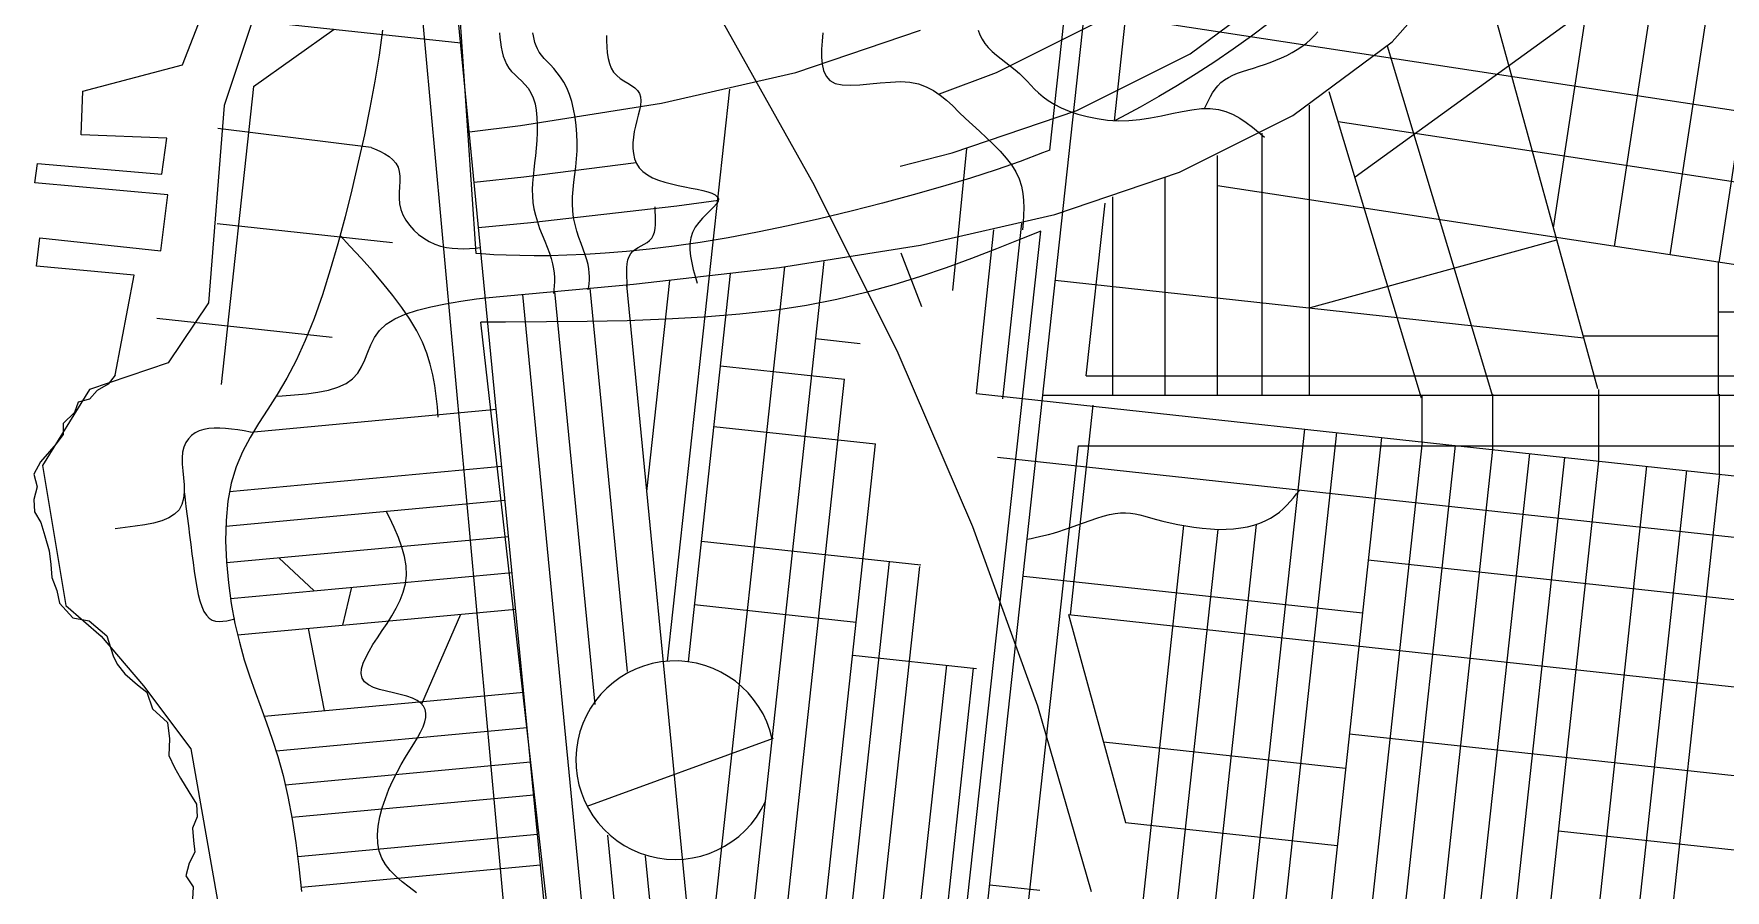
# Model space of a CAD drawing. Extents: x -15732 to 10897, y -24868 to 16165.
# Drawn here: x 3185 to 6236, y -9500 to -7955 of the extents above; entities that cross this region are included whole.
import ezdxf

# ---------------------------------------------------------------- set-up
doc = ezdxf.new("R2010")
doc.units = 0
doc.header["$MEASUREMENT"] = 0
for name, color, linetype in [('COASTLINE', 7, 'CONTINUOUS'), ('HIGHWAY', 7, 'CONTINUOUS'), ('STREETS-SPRAWL', 7, 'CONTINUOUS'), ('STREETS-SPRAWL-12M', 7, 'CONTINUOUS'), ('STREETS-SPRAWL-20M', 7, 'CONTINUOUS'), ('SUBURBS', 7, 'CONTINUOUS')]:
    doc.layers.add(name, color=color, linetype=linetype)

msp = doc.modelspace()

# ---------------------------------------------------------------- linework, layer by layer
at = {"layer": 'COASTLINE', "color": 7, "linetype": 'CONTINUOUS'}
for points in [[(3331.6, -8570.6), (3366.2, -8390.1), (3189.8, -8374), (3196.2, -8322.7), (3414.4, -8346.2), (3427, -8245.3), (3187.1, -8223.9), (3191.7, -8188.6), (3415.9, -8208.1), (3425.2, -8143), (3270.8, -8137.4), (3273.6, -8058.4), (3453.1, -8011), (3505.7, -7875.9)], [(3331.6, -8570.6), (3319, -8587.2), (3299.2, -8598.6), (3285.8, -8614.1), (3264.9, -8619.4), (3258.7, -8637.9), (3237.8, -8657.9), (3238, -8677.5), (3225.7, -8694.9), (3197.2, -8727.3), (3185.4, -8749.5), (3191.1, -8772.3), (3185.2, -8795.1), (3186.1, -8817.6), (3197.9, -8836.4), (3204.8, -8860.4), (3212.7, -8887.7), (3215.6, -8912.5), (3217.6, -8936.1), (3226.9, -8959.1), (3231.6, -8982.2), (3255.7, -9008.5), (3284.9, -9014.1), (3316.8, -9041.3), (3328.2, -9077.1), (3335.3, -9092.3), (3349.3, -9109.7), (3372.4, -9129.5), (3389.1, -9142.9), (3399.4, -9172.7), (3426.4, -9197.6), (3429.6, -9226.7), (3428.7, -9256.8), (3439, -9278.6), (3449.5, -9298), (3464.8, -9322.3), (3478.6, -9344.9), (3479.7, -9367.4), (3471.4, -9388.1), (3473.4, -9410.1), (3475.8, -9431.6), (3465.6, -9451.2), (3459.3, -9473.9), (3472.6, -9493.9), (3471.3, -9516.2)]]:
    msp.add_lwpolyline(points, dxfattribs=at)
at = {"layer": 'HIGHWAY', "color": 250, "linetype": 'CONTINUOUS'}
for p, q in [((4428.6, -7935.2), (4593, -8227.7)), ((4593, -8227.7), (4743.7, -8530.3)), ((4743.7, -8530.3), (4878.7, -8843.5)), ((4878.7, -8843.5), (4995.7, -9167.4)), ((4995.7, -9167.4), (5092.7, -9502.4))]:
    msp.add_line(p, q, dxfattribs=at)
at = {"layer": 'STREETS-SPRAWL', "color": 7, "linetype": 'CONTINUOUS'}
for p, q in [((5017.7, -8164.7), (5404, -4649.2)), ((3983.1, -8351.3), (3825.3, -6039.6)), ((4196.9, -11325.4), (3715.5, -6049)), ((5134.4, -8111.9), (5353.7, -6116.1)), ((5381.6, -7959.2), (5348.8, -7982.7)), ((5413.9, -7935), (5381.6, -7959.2)), ((5348.8, -7982.7), (5315.6, -8005.4)), ((5315.6, -8005.4), (5282, -8027.3)), ((5248.3, -8048.2), (5214.5, -8068.2)), ((5282, -8027.3), (5248.3, -8048.2)), ((5214.5, -8068.2), (5180.8, -8087.3)), ((5147.2, -8105.3), (5134.4, -8111.9)), ((5180.8, -8087.3), (5147.2, -8105.3)), ((5004.6, -8169.9), (4964.3, -8185)), ((5017.7, -8164.7), (5004.6, -8169.9)), ((4921.2, -8200), (4874.7, -8215.1)), ((4964.3, -8185), (4921.2, -8200)), ((4824.6, -8230.3), (4771.4, -8245.4)), ((4874.7, -8215.1), (4824.6, -8230.3)), ((4716.1, -8260.3), (4659.5, -8274.8)), ((4771.4, -8245.4), (4716.1, -8260.3)), ((5083.8, -8571.8), (5118, -8260.5)), ((4602.5, -8288.4), (4545.9, -8301.1)), ((4659.5, -8274.8), (4602.5, -8288.4)), ((4437.5, -8322.7), (4387.3, -8331.1)), ((4490.6, -8312.6), (4437.5, -8322.7)), ((4545.9, -8301.1), (4490.6, -8312.6)), ((4757, -10537.5), (5001.6, -8310.9)), ((4966.8, -8325), (4921.8, -8342.8)), ((5001.6, -8310.7), (4966.8, -8325)), ((3993.6, -8352.1), (3983.1, -8351.3)), ((4014.9, -8353.4), (3993.6, -8352.1)), ((4037.4, -8354.4), (4014.9, -8353.4)), ((4061.6, -8355.1), (4037.4, -8354.4)), ((4087.6, -8355.4), (4061.6, -8355.1)), ((4115.8, -8355.2), (4087.6, -8355.4)), ((4146.5, -8354.5), (4115.8, -8355.2)), ((4179.8, -8353.1), (4146.5, -8354.5)), ((4215.7, -8350.9), (4179.8, -8353.1)), ((4254.4, -8347.8), (4215.7, -8350.9)), ((4295.8, -8343.5), (4254.4, -8347.8)), ((4340.1, -8338), (4295.8, -8343.5)), ((4387.3, -8331.1), (4340.1, -8338)), ((4921.8, -8342.8), (4876.7, -8360.3)), ((4831.1, -8377.1), (4784.4, -8393)), ((4876.7, -8360.3), (4831.1, -8377.1)), ((4736.3, -8408), (4686.3, -8421.8)), ((4784.4, -8393), (4736.3, -8408)), ((4578.8, -8444.9), (4520.5, -8453.8)), ((4634, -8434.1), (4578.8, -8444.9)), ((4686.3, -8421.8), (4634, -8434.1)), ((4225.6, -10537.5), (3991.5, -8475.1)), ((4035.8, -8475.1), (3991.5, -8475.1)), ((4110.1, -8474.8), (4035.8, -8475.1)), ((4183.5, -8474), (4110.1, -8474.8)), ((4255.5, -8472.5), (4183.5, -8474)), ((4325.7, -8469.9), (4255.5, -8472.5)), ((4393.5, -8466.1), (4325.7, -8469.9)), ((4458.6, -8460.9), (4393.5, -8466.1)), ((4520.5, -8453.8), (4458.6, -8460.9)), ((5083.8, -8571.8), (7008.5, -8571.8)), ((4867.8, -10537.5), (5069.9, -8698.2)), ((5069.9, -8698.2), (6989.2, -8698.2))]:
    msp.add_line(p, q, dxfattribs=at)
at = {"layer": 'STREETS-SPRAWL-12M', "color": 253, "linetype": 'CONTINUOUS'}
for p, q in [((6225.4, -8367.3), (6557.8, -6186)), ((5926.4, -8304.8), (6170.5, -6702.8)), ((6006.5, -8595.6), (5555.7, -6957.4)), ((6036.5, -8338.5), (6190.4, -7327.8)), ((6137.2, -8353.9), (6219.9, -7811.1)), ((5271, -7991.1), (5450, -7858.1)), ((3573.3, -7930.1), (3955.3, -7971.3)), ((4921.7, -8024.8), (5126, -7922.7)), ((6720, -8164.7), (5127.2, -7922)), ((5988.9, -7909.2), (5568.5, -8213.8)), ((3581.3, -8049.8), (3726.8, -7946.6)), ((3813.9, -7948), (3807.9, -7993.5)), ((4025.1, -7952.8), (4026.1, -7961.5)), ((4026.1, -7961.5), (4027.1, -7970.2)), ((4086.4, -7958.6), (4085.3, -7952.8)), ((4087.6, -7964.5), (4086.4, -7958.6)), ((4218, -7958.2), (4218.2, -7967.6)), ((4559.6, -8024.5), (4784.8, -7948.2)), ((4608.4, -7953), (4607.1, -7968)), ((4888.7, -7948.5), (4891.8, -7956.8)), ((4891.8, -7956.8), (4895.7, -7964.7)), ((5488.4, -7965), (5495.3, -7958.2)), ((5495.3, -7958.2), (5501.7, -7951)), ((3807.9, -7993.5), (3800.3, -8040.4)), ((4027.1, -7970.2), (4028.3, -7978.8)), ((4028.3, -7978.8), (4029.9, -7987.1)), ((4029.9, -7987.1), (4032, -7995.1)), ((4089.2, -7970.4), (4087.6, -7964.5)), ((4091.2, -7976.3), (4089.2, -7970.4)), ((4093.8, -7982.1), (4091.2, -7976.3)), ((4097, -7987.9), (4093.8, -7982.1)), ((4100.9, -7993.6), (4097, -7987.9)), ((4105.6, -7999.2), (4100.9, -7993.6)), ((4218.2, -7967.6), (4218.7, -7978.6)), ((4218.7, -7978.6), (4219.6, -7989.2)), ((4219.6, -7989.2), (4221.2, -7999.1)), ((4606.3, -7982.7), (4606.2, -7996.7)), ((4607.1, -7968), (4606.3, -7982.7)), ((4895.7, -7964.7), (4900.8, -7972.4)), ((4900.8, -7972.4), (4906.9, -7979.8)), ((4906.9, -7979.8), (4914.1, -7986.8)), ((4914.1, -7986.8), (4921.9, -7993.6)), ((4921.9, -7993.6), (4930.2, -8000.3)), ((5066.7, -8093.2), (5271, -7991.1)), ((5435.9, -7998.3), (5445.6, -7993.7)), ((5445.6, -7993.7), (5455.1, -7988.7)), ((5455.1, -7988.7), (5464.2, -7983.3)), ((5464.2, -7983.3), (5472.8, -7977.6)), ((5472.8, -7977.6), (5480.9, -7971.5)), ((5480.9, -7971.5), (5488.4, -7965)), ((5817.2, -8609.3), (5626.9, -7976.9)), ((4032, -7995.1), (4034.6, -8002.7)), ((4034.6, -8002.7), (4038, -8009.9)), ((4038, -8009.9), (4042.1, -8016.6)), ((4042.1, -8016.6), (4047.1, -8022.6)), ((4047.1, -8022.6), (4052.8, -8028.4)), ((4111, -8005), (4105.6, -7999.2)), ((4116.9, -8011.1), (4111, -8005)), ((4123, -8017.7), (4116.9, -8011.1)), ((4129.2, -8025), (4123, -8017.7)), ((4221.2, -7999.1), (4223.5, -8008.4)), ((4223.5, -8008.4), (4226.8, -8016.7)), ((4226.8, -8016.7), (4231.1, -8023.9)), ((4231.1, -8023.9), (4236.6, -8030.1)), ((4606.2, -7996.7), (4607.3, -8009.6)), ((4607.3, -8009.6), (4609.9, -8021.2)), ((4609.9, -8021.2), (4614.4, -8031.1)), ((4930.2, -8000.3), (4938.8, -8006.9)), ((4938.8, -8006.9), (4947.3, -8013.4)), ((4947.3, -8013.4), (4955.6, -8020)), ((4955.6, -8020), (4963.3, -8026.7)), ((5356.7, -8026), (5365.8, -8022.7)), ((5365.8, -8022.7), (5375.4, -8019.7)), ((5375.4, -8019.7), (5385.2, -8016.7)), ((5385.2, -8016.7), (5395.3, -8013.5)), ((5395.3, -8013.5), (5405.5, -8010.2)), ((5405.5, -8010.2), (5415.7, -8006.6)), ((5415.7, -8006.6), (5425.9, -8002.6)), ((5425.9, -8002.6), (5435.9, -7998.3)), ((3581.3, -8049.8), (3523.3, -8587.4)), ((3800.3, -8040.4), (3791.4, -8088.4)), ((4052.8, -8028.4), (4058.8, -8034)), ((4058.8, -8034), (4065.1, -8039.9)), ((4065.1, -8039.9), (4071.2, -8046.2)), ((4071.2, -8046.2), (4076.9, -8053.2)), ((4076.9, -8053.2), (4082, -8061.1)), ((4135.4, -8033.1), (4129.2, -8025)), ((4141.3, -8042.2), (4135.4, -8033.1)), ((4146.7, -8052.6), (4141.3, -8042.2)), ((4151.4, -8064.3), (4146.7, -8052.6)), ((4236.6, -8030.1), (4242.9, -8035.3)), ((4242.9, -8035.3), (4249.7, -8039.8)), ((4249.7, -8039.8), (4256.6, -8044)), ((4256.6, -8044), (4263.3, -8048.1)), ((4263.3, -8048.1), (4269.3, -8052.3)), ((4269.3, -8052.3), (4274.2, -8057)), ((4317.6, -8080.2), (4559.6, -8024.5)), ((4328.5, -9086.8), (4440.6, -8054.7)), ((4614.4, -8031.1), (4621.3, -8038.9)), ((4621.3, -8038.9), (4630.8, -8044.3)), ((4630.8, -8044.3), (4643.3, -8047.1)), ((4643.3, -8047.1), (4658.2, -8047.8)), ((4658.2, -8047.8), (4675, -8047)), ((4675, -8047), (4693, -8045.3)), ((4693, -8045.3), (4711.7, -8043.3)), ((4711.7, -8043.3), (4730.5, -8041.8)), ((4730.5, -8041.8), (4748.7, -8041.1)), ((4748.7, -8041.1), (4765.7, -8042.2)), ((4765.7, -8042.2), (4781.1, -8045.2)), ((4781.1, -8045.2), (4795.1, -8050.3)), ((4795.1, -8050.3), (4808, -8057.1)), ((4819.2, -8063.2), (4921.7, -8024.8)), ((4963.3, -8026.7), (4970.4, -8033.5)), ((4970.4, -8033.5), (4977, -8040.4)), ((4977, -8040.4), (4983.5, -8047.4)), ((4983.5, -8047.4), (4990.3, -8054.5)), ((4990.3, -8054.5), (4997.6, -8061.5)), ((5311.6, -8061.1), (5316.1, -8054.6)), ((5316.1, -8054.6), (5321.1, -8048.5)), ((5321.1, -8048.5), (5326.7, -8042.9)), ((5326.7, -8042.9), (5333.1, -8037.8)), ((5333.1, -8037.8), (5340.3, -8033.4)), ((5340.3, -8033.4), (5348.2, -8029.5)), ((5348.2, -8029.5), (5356.7, -8026)), ((4063, -8120.4), (4317.6, -8080.2)), ((4082, -8061.1), (4086.2, -8070.3)), ((4086.2, -8070.3), (4089.4, -8080.9)), ((4089.4, -8080.9), (4091.5, -8092.8)), ((4155.5, -8077.1), (4151.4, -8064.3)), ((4158.9, -8090.9), (4155.5, -8077.1)), ((4274.2, -8057), (4277.8, -8062.5)), ((4279.4, -8084), (4277.7, -8092.6)), ((4277.8, -8062.5), (4279.7, -8068.8)), ((4280.1, -8076), (4279.4, -8084)), ((4279.7, -8068.8), (4280.1, -8076)), ((4808, -8057.1), (4820, -8065.3)), ((4820, -8065.3), (4831.4, -8074.7)), ((4831.4, -8074.7), (4842.7, -8085)), ((4842.7, -8085), (4854.1, -8096)), ((4997.6, -8061.5), (5005.7, -8068.4)), ((5005.7, -8068.4), (5015.1, -8075.2)), ((5015.1, -8075.2), (5026, -8081.8)), ((5026, -8081.8), (5038.6, -8088.2)), ((5296.9, -8089.6), (5300.4, -8082.3)), ((5300.4, -8082.3), (5303.9, -8075)), ((5303.9, -8075), (5307.6, -8068)), ((5307.6, -8068), (5311.6, -8061.1)), ((5486.3, -8607.1), (5486.3, -8083.6)), ((5688.5, -8612.3), (5522.1, -8059.5)), ((3791.4, -8088.4), (3781.4, -8137.2)), ((4091.5, -8092.8), (4092.8, -8105.6)), ((4092.8, -8105.6), (4093.2, -8119.1)), ((4161.7, -8105.4), (4158.9, -8090.9)), ((4163.7, -8120.4), (4161.7, -8105.4)), ((4273, -8111.4), (4270.5, -8121.3)), ((4275.5, -8101.8), (4273, -8111.4)), ((4277.7, -8092.6), (4275.5, -8101.8)), ((4841.5, -8169.5), (5066.7, -8093.2)), ((4854.1, -8096), (4865.9, -8107.4)), ((4865.9, -8107.4), (4878.3, -8119)), ((5038.6, -8088.2), (5052.9, -8094.2)), ((5052.9, -8094.2), (5068.6, -8099.6)), ((5068.6, -8099.6), (5085.5, -8104.2)), ((5085.5, -8104.2), (5103.3, -8107.9)), ((5103.3, -8107.9), (5122, -8110.5)), ((5122, -8110.5), (5141.1, -8111.7)), ((5141.1, -8111.7), (5160.6, -8111.4)), ((5160.6, -8111.4), (5180.2, -8109.6)), ((5180.2, -8109.6), (5199.8, -8106.5)), ((5199.8, -8106.5), (5219.2, -8102.7)), ((5219.2, -8102.7), (5238.1, -8098.7)), ((5238.1, -8098.7), (5256.6, -8094.9)), ((5256.6, -8094.9), (5274.4, -8091.8)), ((5274.4, -8091.8), (5291.3, -8089.9)), ((5291.3, -8089.9), (5307.2, -8089.7)), ((5307.2, -8089.7), (5322, -8091.4)), ((5322, -8091.4), (5335.7, -8095.1)), ((5335.7, -8095.1), (5348.6, -8100.4)), ((5348.6, -8100.4), (5360.8, -8107)), ((5360.8, -8107), (5372.3, -8114.7)), ((5372.3, -8114.7), (5383.5, -8123.2)), ((6700.9, -8290.6), (5538.4, -8113.5)), ((3517.3, -8125.1), (3793.5, -8159.6)), ((3781.4, -8137.2), (3770.5, -8186.6)), ((3970.9, -8131.8), (4063, -8120.4)), ((4093.1, -8133), (4092.4, -8147.1)), ((4093.2, -8119.1), (4093.1, -8133)), ((4165, -8135.7), (4163.7, -8120.4)), ((4165.5, -8151), (4165, -8135.7)), ((4266.7, -8141.6), (4265.8, -8151.7)), ((4268.3, -8131.4), (4266.7, -8141.6)), ((4270.5, -8121.3), (4268.3, -8131.4)), ((4878.3, -8119), (4891, -8130.7)), ((4891, -8130.7), (4903.8, -8142.6)), ((4903.8, -8142.6), (4916.3, -8154.6)), ((5383.5, -8123.2), (5394.3, -8132.3)), ((5394.3, -8132.3), (5405, -8141.6)), ((5401.1, -8607.1), (5401.1, -8134.1)), ((3793.4, -8159.7), (3799.7, -8162.3)), ((3799.7, -8162.3), (3809.3, -8166.6)), ((3809.3, -8166.6), (3818.1, -8171.3)), ((3818.1, -8171.3), (3826, -8176.4)), ((3826, -8176.4), (3832.8, -8182)), ((4090, -8174.8), (4088.6, -8187.9)), ((4091.3, -8161.2), (4090, -8174.8)), ((4092.4, -8147.1), (4091.3, -8161.2)), ((4164.4, -8180.7), (4165.3, -8166)), ((4165.3, -8166), (4165.5, -8151)), ((4265.8, -8151.7), (4265.8, -8161.6)), ((4265.8, -8161.6), (4266.9, -8171.1)), ((4266.9, -8171.1), (4269, -8180.3)), ((4747.7, -8193.7), (4841.5, -8169.5)), ((4842.8, -8417.7), (4868.3, -8161.9)), ((4916.3, -8154.6), (4928.2, -8166.8)), ((4928.2, -8166.8), (4939.1, -8179.1)), ((5320.5, -8607.1), (5320.5, -8174.6)), ((3770.5, -8186.6), (3758.8, -8236.1)), ((3832.8, -8182), (3838.3, -8188.3)), ((3838.3, -8188.3), (3842.2, -8195.4)), ((3842.2, -8195.4), (3844.4, -8203.3)), ((3844.4, -8203.3), (3845.2, -8211.9)), ((4069.2, -8212.8), (4271.6, -8187)), ((4087.1, -8200.5), (4085.8, -8212.6)), ((4088.6, -8187.9), (4087.1, -8200.5)), ((4161.3, -8208.9), (4163, -8195)), ((4163, -8195), (4164.4, -8180.7)), ((4269, -8180.3), (4272.5, -8188.8)), ((4272.5, -8188.8), (4277.4, -8196.6)), ((4277.4, -8196.6), (4283.8, -8203.5)), ((4283.8, -8203.5), (4291.9, -8209.4)), ((4939.1, -8179.1), (4948.6, -8191.5)), ((4948.6, -8191.5), (4956.4, -8204.1)), ((4956.4, -8204.1), (4962.4, -8216.8)), ((3758.8, -8236.1), (3746.6, -8285.3)), ((3844.7, -8230.8), (3844.2, -8240.9)), ((3845.2, -8221.1), (3844.7, -8230.8)), ((3845.2, -8211.9), (3845.2, -8221.1)), ((3979.7, -8222.4), (4069.2, -8212.8)), ((4084.9, -8224.4), (4084.4, -8236)), ((4084.4, -8236), (4084.5, -8247.5)), ((4085.8, -8212.6), (4084.9, -8224.4)), ((4157, -8248.8), (4158, -8235.8)), ((4158, -8235.8), (4159.5, -8222.5)), ((4159.5, -8222.5), (4161.3, -8208.9)), ((4291.9, -8209.4), (4301.4, -8214.5)), ((4301.4, -8214.5), (4312, -8218.8)), ((4312, -8218.8), (4323.4, -8222.5)), ((4323.4, -8222.5), (4335.3, -8225.6)), ((4335.3, -8225.6), (4347.4, -8228.3)), ((4347.4, -8228.3), (4359.4, -8230.8)), ((4359.4, -8230.8), (4371, -8233.1)), ((4371, -8233.1), (4382, -8235.3)), ((4382, -8235.3), (4391.9, -8237.6)), ((4391.9, -8237.6), (4400.8, -8240)), ((4962.4, -8216.8), (4966.6, -8229.7)), ((4966.6, -8229.7), (4969.2, -8242.7)), ((5226.1, -8607.1), (5226.1, -8214.9)), ((6792.9, -8453.8), (5320.5, -8229.4)), ((3844.2, -8240.9), (3844.1, -8251.1)), ((3844.1, -8251.1), (3844.9, -8261.4)), ((3844.9, -8261.4), (3847, -8271.6)), ((4081.9, -8295.2), (4344.9, -8265.4)), ((4084.5, -8247.5), (4085.3, -8259)), ((4085.3, -8259), (4087.1, -8270.6)), ((4156.6, -8261.6), (4157, -8248.8)), ((4157.2, -8274.2), (4156.6, -8261.6)), ((4306.3, -8275.2), (4305.8, -8266.9)), ((4344.9, -8265.4), (4420.1, -8255)), ((4400.8, -8240), (4408.2, -8242.6)), ((4412.1, -8267), (4406, -8273.1)), ((4408.2, -8242.6), (4414.1, -8245.5)), ((4416.9, -8261.6), (4412.1, -8267)), ((4414.1, -8245.5), (4418.1, -8248.8)), ((4419.6, -8256.7), (4416.9, -8261.6)), ((4418.1, -8248.8), (4420, -8252.5)), ((4420, -8252.5), (4419.6, -8256.7)), ((4969.2, -8242.7), (4970.6, -8255.7)), ((4970.6, -8255.7), (4971, -8268.9)), ((5131.6, -8607.1), (5131.6, -8248.9)), ((3516.1, -8297.1), (3832.3, -8331.2)), ((3746.6, -8285.3), (3733.6, -8333.6)), ((3847, -8271.6), (3850.8, -8281.6)), ((3850.8, -8281.6), (3856.1, -8291.2)), ((3856.1, -8291.2), (3862.8, -8300.4)), ((3987.6, -8304.3), (4081.9, -8295.2)), ((4087.1, -8270.6), (4089.9, -8282.3)), ((4089.9, -8282.3), (4093.5, -8294.1)), ((4093.5, -8294.1), (4097.6, -8305.9)), ((4158.9, -8286.6), (4157.2, -8274.2)), ((4161.5, -8298.8), (4158.9, -8286.6)), ((4164.9, -8310.7), (4161.5, -8298.8)), ((4306.1, -8306.1), (4306.7, -8298.9)), ((4306.8, -8283.4), (4306.3, -8275.2)), ((4306.7, -8298.9), (4306.9, -8291.3)), ((4306.9, -8291.3), (4306.8, -8283.4)), ((4384.6, -8295.2), (4378.3, -8303.8)), ((4391.6, -8287.2), (4384.6, -8295.2)), ((4399, -8279.8), (4391.6, -8287.2)), ((4406, -8273.1), (4399, -8279.8)), ((4933, -8613.4), (4967.5, -8296.5)), ((4969.8, -8295.3), (4968.7, -8308.5)), ((4970.7, -8282), (4969.8, -8295.3)), ((4971, -8268.9), (4970.7, -8282)), ((3755.5, -8338), (3737.7, -8318.7)), ((3862.8, -8300.4), (3870.6, -8309)), ((3870.6, -8309), (3879.3, -8316.8)), ((3879.3, -8316.8), (3888.7, -8323.7)), ((3888.7, -8323.7), (3898.6, -8329.6)), ((4097.6, -8305.9), (4102.1, -8317.5)), ((4102.1, -8317.5), (4106.7, -8328.9)), ((4106.7, -8328.9), (4111.1, -8340)), ((4168.6, -8322.1), (4164.9, -8310.7)), ((4172.6, -8333.1), (4168.6, -8322.1)), ((4291.3, -8331.4), (4295.9, -8327.8)), ((4295.9, -8327.8), (4299.7, -8323.6)), ((4299.7, -8323.6), (4302.7, -8318.6)), ((4302.7, -8318.6), (4304.7, -8312.7)), ((4304.7, -8312.7), (4306.1, -8306.1)), ((4370.2, -8323.1), (4368.7, -8333.7)), ((4373.3, -8313.1), (4370.2, -8323.1)), ((4378.3, -8303.8), (4373.3, -8313.1)), ((4885.4, -8603.9), (4917.2, -8308.7)), ((5488.1, -8448.6), (5932.4, -8326.4)), ((3733.6, -8333.6), (3720, -8380.6)), ((3776, -8360.4), (3755.5, -8338)), ((3898.6, -8329.6), (3908.8, -8334.4)), ((3908.8, -8334.4), (3919, -8338)), ((3919, -8338), (3929.3, -8340.4)), ((3929.3, -8340.4), (3939.7, -8341.9)), ((3939.7, -8341.9), (3950, -8342.5)), ((3950, -8342.5), (3960.4, -8342.6)), ((3960.4, -8342.6), (3970.8, -8342.1)), ((3970.8, -8342.1), (3981.2, -8341.4)), ((3981.2, -8341.4), (3991.2, -8340.5)), ((4111.1, -8340), (4115.1, -8350.5)), ((4115.1, -8350.5), (4118.5, -8360.5)), ((4176.4, -8343.6), (4172.6, -8333.1)), ((4179.9, -8353.5), (4176.4, -8343.6)), ((4182.9, -8362.7), (4179.9, -8353.5)), ((4256.9, -8362.8), (4259, -8356.7)), ((4259, -8356.7), (4261.9, -8351.4)), ((4261.9, -8351.4), (4265.8, -8347)), ((4265.8, -8347), (4270.4, -8343.4)), ((4270.4, -8343.4), (4275.5, -8340.2)), ((4275.5, -8340.2), (4280.8, -8337.3)), ((4280.8, -8337.3), (4286.2, -8334.5)), ((4286.2, -8334.5), (4291.3, -8331.4)), ((4368.7, -8333.7), (4368.6, -8344.7)), ((4368.6, -8344.7), (4369.8, -8356.2)), ((4369.8, -8356.2), (4371.9, -8368)), ((4749.4, -8350.2), (4786.2, -8447)), ((3720, -8380.6), (3705.7, -8425.7)), ((3795.9, -8382.7), (3776, -8360.4)), ((3814.9, -8404.9), (3795.9, -8382.7)), ((4118.5, -8360.5), (4121, -8369.9)), ((4121, -8369.9), (4122.7, -8378.7)), ((4122.7, -8378.7), (4123.7, -8386.9)), ((4123.7, -8386.9), (4124.2, -8394.8)), ((4185, -8371.1), (4182.9, -8362.7)), ((4186.4, -8378.9), (4185, -8371.1)), ((4187.2, -8386.1), (4186.4, -8378.9)), ((4187.5, -8392.8), (4187.2, -8386.1)), ((4254.7, -8385.1), (4254.9, -8377.2)), ((4254.9, -8393.4), (4254.7, -8385.1)), ((4254.9, -8377.2), (4255.6, -8369.7)), ((4255.6, -8369.7), (4256.9, -8362.8)), ((4365.9, -9087.9), (4442, -8387.6)), ((4371.9, -8368), (4374.7, -8380.1)), ((4374.7, -8380.1), (4378, -8392.3)), ((4387.6, -9777.5), (4539.8, -8375.3)), ((4420.5, -10116.3), (4610.6, -8365.4)), ((6223.6, -8367), (6223.6, -8607.1)), ((3832.8, -8426.8), (3814.9, -8404.9)), ((4123.4, -8416.5), (4122.8, -8423.5)), ((4124, -8409.5), (4123.4, -8416.5)), ((4124.3, -8402.2), (4124, -8409.5)), ((4124.2, -8394.8), (4124.3, -8402.2)), ((4197.6, -9164.9), (4125.3, -8419.9)), ((4185.3, -8416.9), (4186.1, -8411.1)), ((4186.1, -8411.1), (4186.8, -8405.2)), ((4186.8, -8405.2), (4187.3, -8399.1)), ((4187.3, -8399.1), (4187.5, -8392.8)), ((4256, -9105.7), (4188.9, -8414)), ((4455.5, -10477), (4254.7, -8407.7)), ((4255.3, -8402), (4254.9, -8393.4)), ((4255.8, -8410.7), (4255.3, -8402)), ((4290.9, -8780.5), (4332.2, -8399.8)), ((4378, -8392.3), (4381.5, -8404.6)), ((5027.8, -8399.6), (5981, -8503.1)), ((3705.7, -8425.7), (3690.7, -8468.3)), ((3849.1, -8448.5), (3832.8, -8426.8)), ((3863.6, -8469.8), (3849.1, -8448.5)), ((3877.2, -8453.5), (3901.4, -8447.4)), ((3901.4, -8447.4), (3927.6, -8442.2)), ((3927.6, -8442.2), (3955.2, -8437.5)), ((3955.2, -8437.5), (3983.7, -8433.3)), ((3983.7, -8433.3), (3999.9, -8431.1)), ((4267.9, -10495.2), (4067, -8425.2)), ((3407.3, -8467.8), (3723.4, -8501.9)), ((3690.7, -8468.3), (3674.9, -8507.9)), ((3808.8, -8490.1), (3820.8, -8478.8)), ((3820.8, -8478.8), (3836.4, -8469)), ((3836.4, -8469), (3855.3, -8460.6)), ((3855.3, -8460.6), (3877.2, -8453.5)), ((3876, -8490.7), (3863.6, -8469.8)), ((6223.6, -8456.4), (6790.9, -8456.4)), ((3674.9, -8507.9), (3658.5, -8544)), ((3793, -8515.9), (3799.9, -8502.6)), ((3799.9, -8502.6), (3808.8, -8490.1)), ((3886.1, -8511.1), (3876, -8490.7)), ((3894.1, -8531.2), (3886.1, -8511.1)), ((4595.1, -8504.5), (4675.7, -8513.7)), ((6223.6, -8500.1), (5980.2, -8500.1)), ((3776.5, -8555.7), (3782.2, -8542.9)), ((3782.2, -8542.9), (3787.4, -8529.5)), ((3787.4, -8529.5), (3793, -8515.9)), ((3900.3, -8551), (3894.1, -8531.2)), ((3658.5, -8544), (3641.4, -8576.3)), ((3760.3, -8577.6), (3769.5, -8567.4)), ((3769.5, -8567.4), (3776.5, -8555.7)), ((3905, -8570.4), (3900.3, -8551)), ((3908.5, -8589.6), (3905, -8570.4)), ((4423.9, -8553.8), (4647.8, -8578.1)), ((3641.4, -8576.3), (3624.1, -8605.4)), ((3677.1, -8604.3), (3697.5, -8601.5)), ((3697.5, -8601.5), (3716.5, -8597.6)), ((3716.5, -8597.6), (3733.5, -8592.5)), ((3733.5, -8592.5), (3748.3, -8585.9)), ((3748.3, -8585.9), (3760.3, -8577.6)), ((3911.1, -8608.7), (3908.5, -8589.6)), ((4448.9, -10409.4), (4647.8, -8578.1)), ((4885.4, -8603.9), (6529.8, -8782.4)), ((6008.3, -8725.8), (6008.3, -8596.5)), ((3575.8, -8673.3), (4019.5, -8632.1)), ((3607, -8632.3), (3590.6, -8657.9)), ((3624.1, -8605.4), (3607, -8632.3)), ((3622.1, -8608.7), (3633, -8608)), ((3633, -8608), (3655.4, -8606.4)), ((3655.4, -8606.4), (3677.1, -8604.3)), ((3913.1, -8627.6), (3911.1, -8608.7)), ((3914.8, -8646.5), (3913.1, -8627.6)), ((5095.6, -8624.6), (5054.5, -9003)), ((5689.9, -8691.3), (5689.9, -8606.1)), ((5817.3, -8705.1), (5817.3, -8605.2)), ((6226.1, -8749.5), (6226.1, -8605.2)), ((3590.6, -8657.9), (3575.3, -8683.1)), ((4412, -8663.2), (4703.7, -8694.9)), ((3459.3, -8692.4), (3455.8, -8700.4)), ((3463.9, -8685.5), (3459.3, -8692.4)), ((3469.5, -8679.6), (3463.9, -8685.5)), ((3476.1, -8674.8), (3469.5, -8679.6)), ((3483.6, -8671.1), (3476.1, -8674.8)), ((3491.8, -8668.5), (3483.6, -8671.1)), ((3500.7, -8666.8), (3491.8, -8668.5)), ((3510.3, -8666.1), (3500.7, -8666.8)), ((3520.4, -8666.1), (3510.3, -8666.1)), ((3531, -8666.8), (3520.4, -8666.1)), ((3541.9, -8667.9), (3531, -8666.8)), ((3553.1, -8669.5), (3541.9, -8667.9)), ((3564.4, -8671.3), (3553.1, -8669.5)), ((3575.3, -8683.1), (3561.7, -8708.9)), ((3575.8, -8673.3), (3564.4, -8671.3)), ((4499.9, -10572.2), (4703.7, -8694.9)), ((5477.1, -8668.2), (5323.9, -10079.1)), ((5535, -8674.4), (5373.3, -10163.9)), ((5616.3, -8683.3), (5454.6, -10172.7)), ((5689.6, -8691.2), (5527.9, -10180.7)), ((3453.5, -8709.6), (3452.5, -8719.9)), ((3452.5, -8719.9), (3452.7, -8731.3)), ((3455.8, -8700.4), (3453.5, -8709.6)), ((3561.7, -8708.9), (3550.2, -8736)), ((4923.6, -8718.8), (6484.2, -8888.2)), ((5749.3, -8697.7), (5587.6, -10187.2)), ((5816.5, -8705), (5613.8, -10572.2)), ((5883, -8712.2), (5681.1, -10572.2)), ((5946.3, -8719.1), (5745.2, -10572.2)), ((6007.8, -8725.8), (5807.3, -10572.2)), ((3452.7, -8731.3), (3453.7, -8743.5)), ((3453.7, -8743.5), (3455, -8756.2)), ((3455, -8756.2), (3456.1, -8768.9)), ((3537.9, -8780.7), (4029.4, -8735.1)), ((3550.2, -8736), (3541.2, -8765.5)), ((6094.6, -8735.2), (5895.2, -10572.2)), ((6166.2, -8743), (5967.7, -10572.2)), ((6226.1, -8749.5), (6064.4, -10238.9)), ((3456.4, -8781.4), (3455.3, -8793.3)), ((3456.1, -8768.9), (3456.4, -8781.4)), ((3456.4, -8781.3), (3457.5, -8789.8)), ((3541.2, -8765.5), (3535.1, -8798)), ((5457.6, -8792), (5463.2, -8785)), ((5463.2, -8785), (5468.8, -8778)), ((3447.2, -8813.7), (3439.1, -8821.6)), ((3452.4, -8804.1), (3447.2, -8813.7)), ((3455.3, -8793.3), (3452.4, -8804.1)), ((3457.5, -8789.8), (3459.6, -8807.6)), ((3459.6, -8807.6), (3461.8, -8825.1)), ((3531.4, -8843), (4035.4, -8796.2)), ((3535.1, -8798), (3531.9, -8833)), ((3826.6, -8827.8), (3820.7, -8816.1)), ((5432, -8817.9), (5439, -8811.9)), ((5439, -8811.9), (5445.6, -8805.5)), ((5445.6, -8805.5), (5451.8, -8798.8)), ((5451.8, -8798.8), (5457.6, -8792)), ((3350.2, -8845.7), (3332, -8847.7)), ((3368.1, -8843.4), (3350.2, -8845.7)), ((3385.2, -8840.8), (3368.1, -8843.4)), ((3401.2, -8837.5), (3385.2, -8840.8)), ((3415.8, -8833.3), (3401.2, -8837.5)), ((3428.6, -8828.1), (3415.8, -8833.3)), ((3439.1, -8821.6), (3428.6, -8828.1)), ((3461.8, -8825.1), (3463.9, -8842.5)), ((3463.9, -8842.5), (3466, -8859.7)), ((3531.9, -8833), (3531.1, -8869.7)), ((3835.2, -8845.8), (3826.6, -8827.8)), ((3842.8, -8863.6), (3835.2, -8845.8)), ((5044.2, -8849.4), (5055.1, -8845.6)), ((5055.1, -8845.6), (5066.6, -8841.4)), ((5066.6, -8841.4), (5078.5, -8837)), ((5078.5, -8837), (5090.6, -8832.8)), ((5090.6, -8832.8), (5102.6, -8828.8)), ((5102.6, -8828.8), (5114.3, -8825.2)), ((5114.3, -8825.2), (5125.5, -8822.3)), ((5125.5, -8822.3), (5136, -8820.2)), ((5136, -8820.2), (5145.7, -8819.1)), ((5145.7, -8819.1), (5154.7, -8819)), ((5154.7, -8819), (5163.3, -8819.6)), ((5163.3, -8819.6), (5171.8, -8821)), ((5171.8, -8821), (5180.4, -8822.9)), ((5180.4, -8822.9), (5189.5, -8825.3)), ((5259.3, -8842.1), (5185.7, -9520.1)), ((5189.5, -8825.3), (5199.3, -8828)), ((5199.3, -8828), (5210.1, -8831)), ((5210.1, -8831), (5222.1, -8834)), ((5222.1, -8834), (5235, -8837.1)), ((5235, -8837.1), (5248.9, -8840)), ((5248.9, -8840), (5263.2, -8842.7)), ((5263.2, -8842.7), (5278, -8845.1)), ((5390.3, -8840), (5268.9, -9958.4)), ((5278, -8845.1), (5292.9, -8847)), ((5292.9, -8847), (5307.7, -8848.3)), ((5336.1, -8848.9), (5349.5, -8848)), ((5349.5, -8848), (5362.3, -8846.4)), ((5362.3, -8846.4), (5374.5, -8844.2)), ((5374.5, -8844.2), (5385.9, -8841.2)), ((5385.9, -8841.2), (5396.7, -8837.7)), ((5396.7, -8837.7), (5406.7, -8833.5)), ((5406.7, -8833.5), (5415.9, -8828.8)), ((5415.9, -8828.8), (5424.3, -8823.6)), ((5424.3, -8823.6), (5432, -8817.9)), ((3466, -8859.7), (3468.2, -8876.5)), ((3468.2, -8876.5), (3470.3, -8893)), ((3531.1, -8869.7), (3532.6, -8907.4)), ((3532.7, -8908.9), (4041.7, -8861.6)), ((3849.2, -8881.1), (3842.8, -8863.6)), ((4389.6, -8870), (4785.3, -8913)), ((4977.1, -8866.8), (4984.4, -8865.3)), ((4984.4, -8865.3), (4991.8, -8863.8)), ((4991.8, -8863.8), (4999.4, -8862.1)), ((4999.4, -8862.1), (5007.4, -8860.3)), ((5007.4, -8860.3), (5015.7, -8858.1)), ((5015.7, -8858.1), (5024.5, -8855.6)), ((5024.5, -8855.6), (5034, -8852.8)), ((5034, -8852.8), (5044.2, -8849.4)), ((5320.8, -8849), (5226, -9721.9)), ((5307.7, -8848.3), (5322.2, -8849)), ((5322.2, -8849), (5336.1, -8848.9)), ((3470.3, -8893), (3472.5, -8909)), ((3472.5, -8909), (3474.6, -8924.5)), ((3532.6, -8907.4), (3536.1, -8945.3)), ((3627.4, -8900.1), (3691.1, -8959.7)), ((3853.9, -8898.2), (3849.2, -8881.1)), ((3856.8, -8915), (3853.9, -8898.2)), ((4548.1, -10572.2), (4728.9, -8906.9)), ((5592.4, -8903.7), (6307.3, -8981.3)), ((3474.6, -8924.5), (3476.8, -8939.4)), ((3476.8, -8939.4), (3479.2, -8953.4)), ((3539.9, -8973.8), (4048, -8926.6)), ((3855.7, -8947), (3857.4, -8931.3)), ((3857.4, -8931.3), (3856.8, -8915)), ((4603.5, -10572.2), (4783.3, -8915.9)), ((4971.2, -8933.2), (5582, -8999.5)), ((3479.2, -8953.4), (3481.9, -8966.3)), ((3481.9, -8966.3), (3484.8, -8978)), ((3536.1, -8945.3), (3541.3, -8982.6)), ((3742.8, -9021.8), (3758.9, -8953.4)), ((3846.1, -8977), (3851.7, -8962.3)), ((3851.7, -8962.3), (3855.7, -8947)), ((3484.8, -8978), (3488.2, -8988.3)), ((3488.2, -8988.3), (3492, -8997.1)), ((3492, -8997.1), (3496.4, -9004)), ((3541.3, -8982.6), (3548, -9018.7)), ((3552.6, -9039.5), (4054.5, -8992.8)), ((3831, -9005.2), (3839, -8991.3)), ((3839, -8991.3), (3846.1, -8977)), ((4377.2, -8984.5), (4668.9, -9016.2)), ((3496.4, -9004), (3501.4, -9009.1)), ((3501.4, -9009.1), (3506.9, -9012.5)), ((3506.9, -9012.5), (3513, -9014.4)), ((3513, -9014.4), (3519.4, -9015)), ((3519.4, -9015), (3526.1, -9014.7)), ((3526.1, -9014.7), (3533.1, -9013.7)), ((3533.1, -9013.7), (3540.3, -9012.2)), ((3540.3, -9012.2), (3547.5, -9010.4)), ((3548, -9018.7), (3555.9, -9052.7)), ((3680.1, -9027.6), (3708.9, -9175.6)), ((3813.6, -9031.7), (3822.4, -9018.7)), ((3822.4, -9018.7), (3831, -9005.2)), ((3885.1, -9163.6), (3955.5, -9002)), ((5051.9, -9002.7), (6307.3, -9139)), ((5051.9, -9002.7), (5154.7, -9377.8)), ((3555.9, -9052.7), (3564.7, -9084.1)), ((3789.8, -9068.6), (3796.9, -9056.7)), ((3796.9, -9056.7), (3805, -9044.4)), ((3805, -9044.4), (3813.6, -9031.7)), ((3564.7, -9084.1), (3574.2, -9113.5)), ((3776.5, -9100.4), (3779.3, -9090.6)), ((3779.3, -9090.6), (3783.8, -9079.9)), ((3783.8, -9079.9), (3789.8, -9068.6)), ((4662.4, -9075.8), (4885.9, -9100.1)), ((3574.2, -9113.5), (3584.3, -9141.8)), ((3775.8, -9109.3), (3776.5, -9100.4)), ((3777.4, -9117.2), (3775.8, -9109.3)), ((3781.7, -9124), (3777.4, -9117.2)), ((4671.5, -10572.2), (4831.9, -9094.2)), ((4727.9, -10502.6), (4880.3, -9099.5)), ((3584.3, -9141.8), (3594.7, -9169.6)), ((3600.8, -9186.2), (4069, -9142.7)), ((3788.7, -9129.5), (3781.7, -9124)), ((3798, -9134.1), (3788.7, -9129.5)), ((3809, -9137.9), (3798, -9134.1)), ((3821.1, -9141.1), (3809, -9137.9)), ((3833.7, -9144.1), (3821.1, -9141.1)), ((3846.1, -9147), (3833.7, -9144.1)), ((3857.8, -9150.1), (3846.1, -9147)), ((3868.1, -9153.6), (3857.8, -9150.1)), ((3594.7, -9169.6), (3605.1, -9197.8)), ((3876.6, -9157.7), (3868.1, -9153.6)), ((3883.2, -9162.5), (3876.6, -9157.7)), ((3888, -9167.9), (3883.2, -9162.5)), ((3891, -9174), (3888, -9167.9)), ((3892.4, -9180.8), (3891, -9174)), ((3892.1, -9188.3), (3892.4, -9180.8)), ((3605.1, -9197.8), (3615.4, -9227.3)), ((3622.3, -9248.7), (4075.2, -9206.7)), ((3882.8, -9214.6), (3887.3, -9205.2)), ((3887.3, -9205.2), (3890.4, -9196.4)), ((3890.4, -9196.4), (3892.1, -9188.3)), ((3615.4, -9227.3), (3625.4, -9258.9)), ((3863.5, -9247.4), (3870.7, -9235.7)), ((3870.7, -9235.7), (3877.2, -9224.8)), ((3877.2, -9224.8), (3882.8, -9214.6)), ((4519.1, -9226.4), (4182.6, -9349.1)), ((5114.9, -9232.6), (5551.5, -9280)), ((5558.3, -9217.7), (6307.3, -9299)), ((3625.4, -9258.9), (3634.8, -9293.2)), ((3638.7, -9309.7), (4081.2, -9268.6)), ((3840.3, -9287.2), (3848.1, -9273.1)), ((3848.1, -9273.1), (3855.9, -9259.8)), ((3855.9, -9259.8), (3863.5, -9247.4)), ((3634.8, -9293.2), (3643.4, -9331)), ((3825.7, -9317.9), (3832.8, -9302.1)), ((3832.8, -9302.1), (3840.3, -9287.2)), ((3643.4, -9331), (3651.1, -9371.6)), ((3650.6, -9368.5), (4087, -9327.9)), ((3813.8, -9351.1), (3819.3, -9334.3)), ((3819.3, -9334.3), (3825.7, -9317.9)), ((3809.5, -9367.9), (3813.8, -9351.1)), ((3651.1, -9371.6), (3657.9, -9414.3)), ((3805.2, -9400.4), (3806.5, -9384.4)), ((3806.5, -9384.4), (3809.5, -9367.9)), ((5154.7, -9377.8), (5536.4, -9419.3)), ((5935.3, -9393), (6362.7, -9439.4)), ((3657.9, -9414.3), (3663.5, -9458.1)), ((3661.2, -9439.3), (4093.9, -9399.1)), ((3805.6, -9415.5), (3805.2, -9400.4)), ((3808.1, -9429.6), (3805.6, -9415.5)), ((4326.2, -10489.5), (4220.6, -9401)), ((3663.5, -9458.1), (3667.9, -9502.3)), ((3667.2, -9494.5), (4099.3, -9454.4)), ((3812.8, -9442.3), (3808.1, -9429.6)), ((3819.6, -9453.9), (3812.8, -9442.3)), ((3828.1, -9464.6), (3819.6, -9453.9)), ((4389.7, -10483.3), (4288.8, -9438)), ((3838.2, -9474.8), (3828.1, -9464.6)), ((3849.7, -9484.7), (3838.2, -9474.8)), ((3862.3, -9494.6), (3849.7, -9484.7)), ((3875.7, -9504.8), (3862.3, -9494.6)), ((4909.5, -9490.1), (5000.2, -9499.9))]:
    msp.add_line(p, q, dxfattribs=at)
msp.add_arc((4342, -9265.4), 179.1, 12.2741, 335.3342, dxfattribs=at)
at = {"layer": 'STREETS-SPRAWL-20M', "color": 252, "linetype": 'CONTINUOUS'}
for p, q in [((4939.4, -9213.7), (5498.9, -4060.1)), ((4207.7, -10572.2), (3747.9, -5833.9)), ((5635.3, -7969.2), (5784.9, -7800)), ((5456.2, -8102.3), (5635.3, -7969.2)), ((5252, -8204.4), (5456.2, -8102.3)), ((5026.8, -8280.7), (5252, -8204.4)), ((4784.8, -8336.3), (5026.8, -8280.7)), ((4530.2, -8376.5), (4784.8, -8336.3)), ((4267.1, -8406.4), (4530.2, -8376.5)), ((3999.9, -8431), (4267.1, -8406.4)), ((5005.3, -8607.1), (9540.3, -8607.1)), ((4791.9, -10572.2), (4939.4, -9213.7))]:
    msp.add_line(p, q, dxfattribs=at)
at = {"layer": 'SUBURBS', "color": 254, "linetype": 'CONTINUOUS'}
msp.add_lwpolyline([(3624.8, -7794.9), (3528.6, -8084.3), (3500.5, -8440), (3427.5, -8548.6), (3285.7, -8596.4), (3200.9, -8734), (3243, -8986.6), (3306.5, -9041.9), (3383, -9131.5), (3468.6, -9245.2), (3720.3, -10678.2), (3791.5, -10687.6), (3830.8, -10929.1), (3765.3, -10975.9), (3690.4, -11075.2), (3606.1, -11496.5)], dxfattribs=at)

doc.saveas('drawing.dxf')
